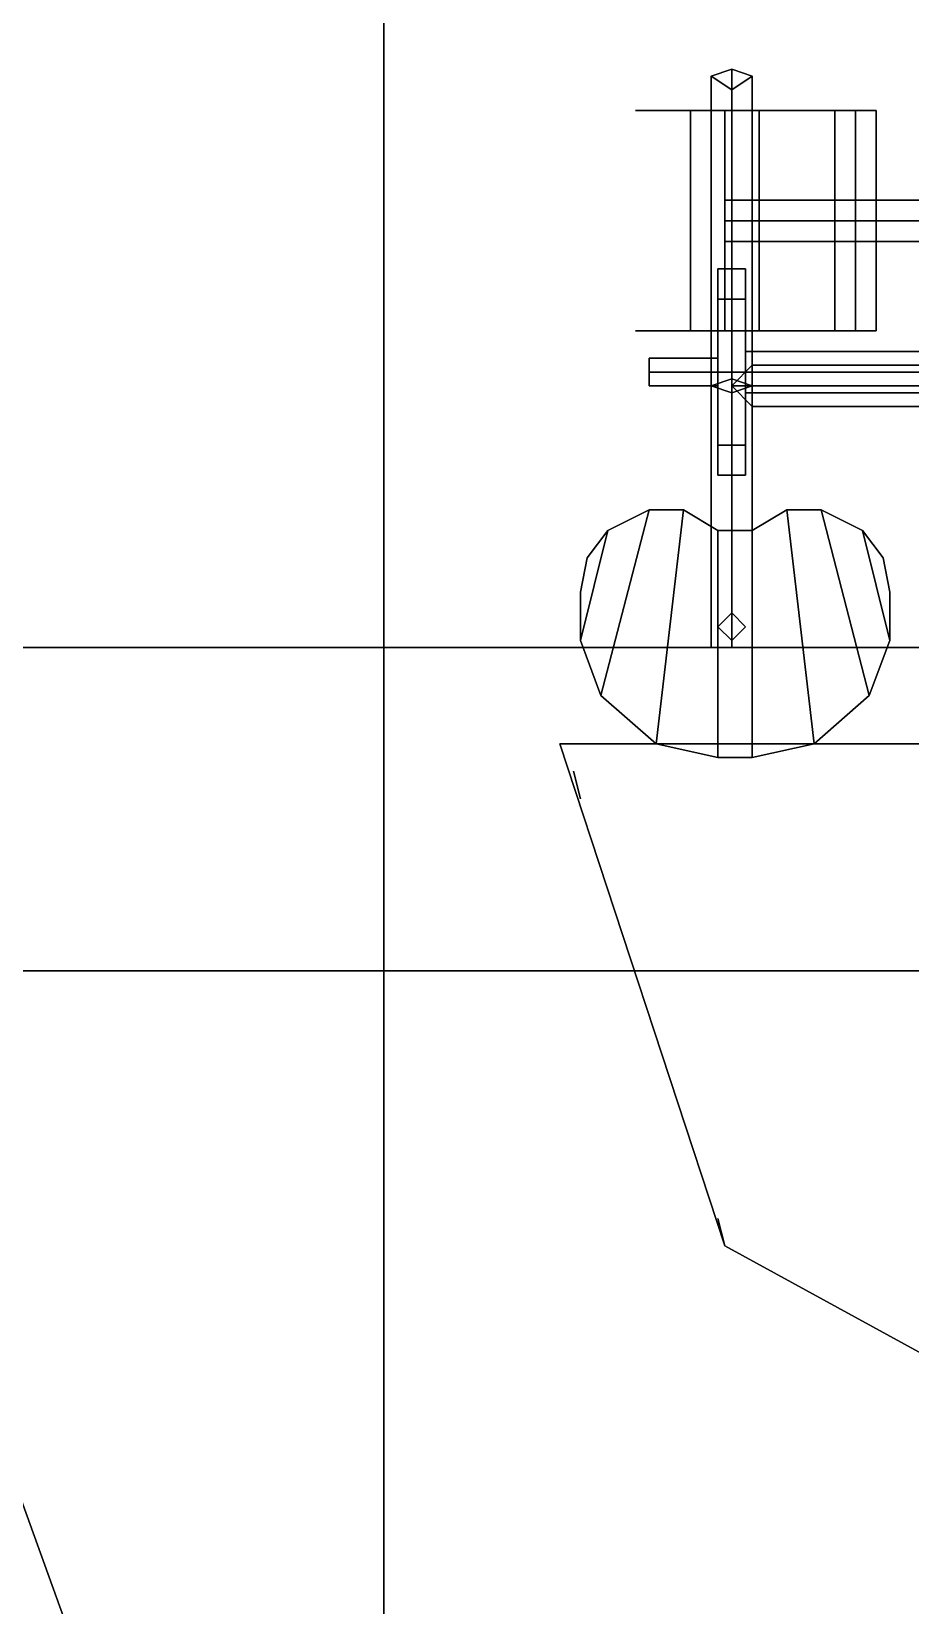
# Model space of a CAD drawing. Header units: millimetres. Extents: x -6 to 6, y -93 to 86.
# Drawn here: x -1.998 to -0.72, y -27.142 to -24.855 of the extents above; entities that cross this region are included whole.
import ezdxf

# ---------------------------------------------------------------- set-up
doc = ezdxf.new("R2010")
doc.units = ezdxf.units.MM
doc.layers.add('sleeve', color=5, linetype='Continuous')
doc.layers.add('turret', color=2, linetype='Continuous')

msp = doc.modelspace()

# ---------------------------------------------------------------- linework, layer by layer
for points in [[(3.04, -26.22, 5.08), (3.04, -19.19, 5.19), (-3.04, -19.19, 5.19), (-3.04, -26.22, 5.08)], [(5.9628, -21.917, 2.9464), (-5.9628, -21.917, 2.9464), (-5.911, -30.6546, 2.874), (5.911, -30.6546, 2.874)], [(-2.2257, -21.917, -3.3994), (-1.4855, -21.917, -3.5443), (-1.4855, -30.6546, -3.1716), (-2.2257, -30.6546, -3.0112)], [(0, -30.6546, -3.3786), (-1.4855, -30.6546, -3.1716), (-1.4855, -21.917, -3.5443), (0, -21.917, -3.741)], [(2.46, -25.75, 7.37), (2.46, -22.72, 7.37), (-2.46, -22.72, 7.37), (-2.46, -25.75, 7.37)], [(1.94, -27.19, 7.37), (2.46, -25.75, 7.37), (-2.46, -25.75, 7.37), (-1.94, -27.19, 7.37)], [(-2.46, -25.75, 7.37), (-2.46, -25.75, 5.08), (-1.94, -27.19, 5.08), (-1.94, -27.19, 7.37)], [(-1.94, -27.19, 7.37), (-2.46, -25.75, 7.37), (-2.46, -25.75, 8.42), (-1.94, -27.19, 8.42)], [(-1.94, -27.19, 8.42), (-2.46, -25.75, 8.42), (-2.46, -25.75, 7.37), (-1.94, -27.19, 7.37)], [(3, -32.38, 5.11), (3.04, -26.22, 5.08), (-3.04, -26.22, 5.08), (-3, -32.38, 5.11)]]:
    msp.add_3dface(points)
at = {"layer": 'sleeve'}
for points in [[(-1.1, -24.97, 9.15), (-1.06, -24.97, 9.19), (-1.08, -24.97, 9.2), (-1.12, -24.97, 9.16)], [(-1.12, -24.97, 9.16), (-1.08, -24.97, 9.2), (-1.06, -24.97, 9.19), (-1.1, -24.97, 9.15)], [(-1.07, -24.97, 9.03), (-0.92, -24.97, 9.03), (-0.9, -24.97, 9.07), (-1.09, -24.97, 9.07)], [(-1.09, -24.97, 9.07), (-0.9, -24.97, 9.07), (-0.92, -24.97, 9.03), (-1.07, -24.97, 9.03)], [(-1.09, -24.97, 9.11), (-0.9, -24.97, 9.11), (-0.9, -24.97, 9.07), (-1.09, -24.97, 9.07)], [(-1.09, -24.97, 9.07), (-0.9, -24.97, 9.07), (-0.9, -24.97, 9.11), (-1.09, -24.97, 9.11)], [(-1.09, -24.97, 9.11), (-0.9, -24.97, 9.11), (-0.92, -24.97, 9.15), (-1.07, -24.97, 9.15)], [(-1.07, -24.97, 9.15), (-0.92, -24.97, 9.15), (-0.9, -24.97, 9.11), (-1.09, -24.97, 9.11)], [(-1.08, -24.97, 9.2), (-1.03, -24.97, 9.23), (-1.02, -24.97, 9.21), (-1.06, -24.97, 9.19)], [(-1.06, -24.97, 9.19), (-1.02, -24.97, 9.21), (-1.03, -24.97, 9.23), (-1.08, -24.97, 9.2)], [(-1.02, -24.97, 9), (-0.97, -24.97, 9), (-0.92, -24.97, 9.03), (-1.07, -24.97, 9.03)], [(-1.07, -24.97, 9.03), (-0.92, -24.97, 9.03), (-0.97, -24.97, 9), (-1.02, -24.97, 9)], [(-1.07, -24.97, 9.15), (-0.92, -24.97, 9.15), (-0.97, -24.97, 9.18), (-1.02, -24.97, 9.18)], [(-1.02, -24.97, 9.18), (-0.97, -24.97, 9.18), (-0.92, -24.97, 9.15), (-1.07, -24.97, 9.15)], [(-0.99, -24.97, 9), (-1.04, -24.97, 8.97), (-1.04, -25.29, 8.97), (-0.99, -25.29, 9)], [(-1.04, -24.97, 8.97), (-0.99, -24.97, 8.94), (-0.99, -25.29, 8.94), (-1.04, -25.29, 8.97)], [(-0.94, -24.97, 8.97), (-0.99, -24.97, 8.94), (-1.04, -24.97, 8.97), (-0.99, -24.97, 9)], [(-1.02, -24.97, 9.21), (-0.97, -24.97, 9.21), (-0.95, -24.97, 9.23), (-1.03, -24.97, 9.23)], [(-1.03, -24.97, 9.23), (-0.95, -24.97, 9.23), (-0.97, -24.97, 9.21), (-1.02, -24.97, 9.21)], [(-0.94, -24.97, 8.97), (-0.99, -24.97, 9), (-0.99, -25.29, 9), (-0.94, -25.29, 8.97)], [(-0.99, -24.97, 8.94), (-0.94, -24.97, 8.97), (-0.94, -25.29, 8.97), (-0.99, -25.29, 8.94)], [(-0.95, -24.97, 9.23), (-0.89, -24.97, 9.19), (-0.91, -24.97, 9.18), (-0.97, -24.97, 9.21)], [(-0.97, -24.97, 9.21), (-0.91, -24.97, 9.18), (-0.89, -24.97, 9.19), (-0.95, -24.97, 9.23)], [(-0.91, -24.97, 9.18), (-0.81, -24.97, 9.01), (-0.79, -24.97, 9.02), (-0.89, -24.97, 9.19)], [(-0.89, -24.97, 9.19), (-0.79, -24.97, 9.02), (-0.81, -24.97, 9.01), (-0.91, -24.97, 9.18)], [(-0.8, -24.97, 9.05), (-0.83, -24.97, 9.02), (-0.83, -25.29, 9.02), (-0.8, -25.29, 9.05)], [(-0.83, -24.97, 9.02), (-0.8, -24.97, 8.99), (-0.8, -25.29, 8.99), (-0.83, -25.29, 9.02)], [(-0.77, -24.97, 9.02), (-0.8, -24.97, 8.99), (-0.83, -24.97, 9.02), (-0.8, -24.97, 9.05)], [(-0.77, -24.97, 9.02), (-0.8, -24.97, 9.05), (-0.8, -25.29, 9.05), (-0.77, -25.29, 9.02)], [(-0.8, -24.97, 8.99), (-0.77, -24.97, 9.02), (-0.77, -25.29, 9.02), (-0.8, -25.29, 8.99)], [(-0.99, -25.1, 8.97), (-0.99, -25.13, 9), (-0.6, -25.13, 9), (-0.6, -25.1, 8.97)], [(-0.99, -25.13, 8.94), (-0.99, -25.1, 8.97), (-0.6, -25.1, 8.97), (-0.6, -25.13, 8.94)], [(-0.99, -25.13, 9), (-0.99, -25.16, 8.97), (-0.6, -25.16, 8.97), (-0.6, -25.13, 9)], [(-0.99, -25.16, 8.97), (-0.99, -25.13, 8.94), (-0.6, -25.13, 8.94), (-0.6, -25.16, 8.97)], [(-1.12, -25.29, 9.16), (-1.08, -25.29, 9.2), (-1.06, -25.29, 9.19), (-1.1, -25.29, 9.15)], [(-1.1, -25.29, 9.15), (-1.06, -25.29, 9.19), (-1.08, -25.29, 9.2), (-1.12, -25.29, 9.16)], [(-1.06, -25.29, 9.19), (-1.02, -25.29, 9.21), (-1.03, -25.29, 9.23), (-1.08, -25.29, 9.2)], [(-1.08, -25.29, 9.2), (-1.03, -25.29, 9.23), (-1.02, -25.29, 9.21), (-1.06, -25.29, 9.19)], [(-0.99, -25.29, 9), (-1.04, -25.29, 8.97), (-0.99, -25.29, 8.94), (-0.94, -25.29, 8.97)], [(-1.03, -25.29, 9.23), (-0.95, -25.29, 9.23), (-0.97, -25.29, 9.21), (-1.02, -25.29, 9.21)], [(-1.02, -25.29, 9.21), (-0.97, -25.29, 9.21), (-0.95, -25.29, 9.23), (-1.03, -25.29, 9.23)], [(-0.97, -25.29, 9.21), (-0.91, -25.29, 9.18), (-0.89, -25.29, 9.19), (-0.95, -25.29, 9.23)], [(-0.95, -25.29, 9.23), (-0.89, -25.29, 9.19), (-0.91, -25.29, 9.18), (-0.97, -25.29, 9.21)], [(-0.89, -25.29, 9.19), (-0.79, -25.29, 9.02), (-0.81, -25.29, 9.01), (-0.91, -25.29, 9.18)], [(-0.91, -25.29, 9.18), (-0.81, -25.29, 9.01), (-0.79, -25.29, 9.02), (-0.89, -25.29, 9.19)], [(-0.8, -25.29, 9.05), (-0.83, -25.29, 9.02), (-0.8, -25.29, 8.99), (-0.77, -25.29, 9.02)]]:
    msp.add_3dface(points, dxfattribs=at)
at = {"layer": 'turret'}
for points in [[(-1.01, -25.37, 8.28), (-0.98, -25.36, 8.31), (-0.98, -24.91, 8.08), (-1.01, -24.92, 8.05)], [(-0.98, -24.91, 8.08), (-0.95, -24.92, 8.05), (-0.98, -24.94, 8.02), (-1.01, -24.92, 8.05)], [(-0.98, -25.36, 8.31), (-0.95, -25.37, 8.28), (-0.95, -24.92, 8.05), (-0.98, -24.91, 8.08)], [(-0.98, -25.38, 8.25), (-1.01, -25.37, 8.28), (-1.01, -24.92, 8.05), (-0.98, -24.94, 8.02)], [(-0.95, -25.37, 8.28), (-0.98, -25.38, 8.25), (-0.98, -24.94, 8.02), (-0.95, -24.92, 8.05)], [(-0.96, -25.2, 8.72), (-0.96, -25.2439, 8.6139), (-1, -25.2439, 8.6139), (-1, -25.2, 8.72)], [(-0.96, -25.2439, 8.8261), (-0.96, -25.2, 8.72), (-1, -25.2, 8.72), (-1, -25.2439, 8.8261)], [(-1, -25.2439, 8.6139), (-1, -25.35, 8.57), (-1, -25.4561, 8.6139), (-1, -25.2, 8.72)], [(-1, -25.2, 8.72), (-1, -25.4561, 8.6139), (-1, -25.5, 8.72), (-1, -25.2439, 8.8261)], [(-0.96, -25.2, 8.72), (-0.96, -25.4561, 8.6139), (-0.96, -25.35, 8.57), (-0.96, -25.2439, 8.6139)], [(-0.96, -25.2439, 8.8261), (-0.96, -25.5, 8.72), (-0.96, -25.4561, 8.6139), (-0.96, -25.2, 8.72)], [(-0.96, -25.2439, 8.6139), (-0.96, -25.35, 8.57), (-1, -25.35, 8.57), (-1, -25.2439, 8.6139)], [(-0.96, -25.35, 8.87), (-0.96, -25.2439, 8.8261), (-1, -25.2439, 8.8261), (-1, -25.35, 8.87)], [(-1, -25.2439, 8.8261), (-1, -25.5, 8.72), (-1, -25.4561, 8.8261), (-1, -25.35, 8.87)], [(-0.96, -25.35, 8.87), (-0.96, -25.4561, 8.8261), (-0.96, -25.5, 8.72), (-0.96, -25.2439, 8.8261)], [(-0.32, -25.32, 8.72), (-0.32, -25.35, 8.69), (-0.96, -25.35, 8.69), (-0.96, -25.32, 8.72)], [(-0.32, -25.35, 8.75), (-0.32, -25.32, 8.72), (-0.96, -25.32, 8.72), (-0.96, -25.35, 8.75)], [(-1.1, -25.33, 8.61), (-1.1, -25.35, 8.59), (-1.1, -25.37, 8.61), (-1.1, -25.35, 8.63)], [(-1, -25.33, 8.61), (-1, -25.35, 8.59), (-1.1, -25.35, 8.59), (-1.1, -25.33, 8.61)], [(-1, -25.35, 8.63), (-1, -25.33, 8.61), (-1.1, -25.33, 8.61), (-1.1, -25.35, 8.63)], [(-0.98, -25.37, 8.25), (-0.95, -25.34, 8.28), (0.95, -25.34, 8.28), (0.98, -25.37, 8.25)], [(-0.95, -25.34, 8.28), (-0.98, -25.37, 8.31), (0.98, -25.37, 8.31), (0.95, -25.34, 8.28)], [(-1, -25.35, 8.59), (-1, -25.37, 8.61), (-1.1, -25.37, 8.61), (-1.1, -25.35, 8.59)], [(-1, -25.37, 8.61), (-1, -25.35, 8.63), (-1.1, -25.35, 8.63), (-1.1, -25.37, 8.61)], [(-1.01, -25.75, 8.28), (-0.98, -25.75, 8.31), (-0.98, -25.36, 8.31), (-1.01, -25.37, 8.28)], [(-0.96, -25.35, 8.57), (-0.96, -25.4561, 8.6139), (-1, -25.4561, 8.6139), (-1, -25.35, 8.57)], [(-0.96, -25.4561, 8.8261), (-0.96, -25.35, 8.87), (-1, -25.35, 8.87), (-1, -25.4561, 8.8261)], [(-0.98, -25.75, 8.31), (-0.95, -25.75, 8.28), (-0.95, -25.37, 8.28), (-0.98, -25.36, 8.31)], [(-0.32, -25.35, 8.69), (-0.32, -25.38, 8.72), (-0.96, -25.38, 8.72), (-0.96, -25.35, 8.69)], [(-0.32, -25.38, 8.72), (-0.32, -25.35, 8.75), (-0.96, -25.35, 8.75), (-0.96, -25.38, 8.72)], [(-0.98, -25.75, 8.25), (-1.01, -25.75, 8.28), (-1.01, -25.37, 8.28), (-0.98, -25.38, 8.25)], [(-0.95, -25.75, 8.28), (-0.98, -25.75, 8.25), (-0.98, -25.38, 8.25), (-0.95, -25.37, 8.28)], [(-0.95, -25.4, 8.28), (-0.98, -25.37, 8.25), (0.98, -25.37, 8.25), (0.95, -25.4, 8.28)], [(-0.98, -25.37, 8.31), (-0.95, -25.4, 8.28), (0.95, -25.4, 8.28), (0.98, -25.37, 8.31)], [(-0.96, -25.4561, 8.6139), (-0.96, -25.5, 8.72), (-1, -25.5, 8.72), (-1, -25.4561, 8.6139)], [(-0.96, -25.5, 8.72), (-0.96, -25.4561, 8.8261), (-1, -25.4561, 8.8261), (-1, -25.5, 8.72)], [(-1.17, -25.82, 8.41), (-1.1, -25.55, 8.41), (-1.16, -25.58, 8.41), (-1.2, -25.74, 8.41)], [(-1.2, -25.74, 8.41), (-1.16, -25.58, 8.41), (-1.1, -25.55, 8.41), (-1.17, -25.82, 8.41)], [(-1.09, -25.89, 8.41), (-1.05, -25.55, 8.41), (-1.1, -25.55, 8.41), (-1.17, -25.82, 8.41)], [(-1.17, -25.82, 8.41), (-1.1, -25.55, 8.41), (-1.05, -25.55, 8.41), (-1.09, -25.89, 8.41)], [(-1.09, -25.89, 8.41), (-1.05, -25.55, 8.41), (-1, -25.58, 8.41), (-1, -25.91, 8.41)], [(-1, -25.91, 8.41), (-1, -25.58, 8.41), (-1.05, -25.55, 8.41), (-1.09, -25.89, 8.41)], [(-0.86, -25.89, 8.41), (-0.9, -25.55, 8.41), (-0.95, -25.58, 8.41), (-0.95, -25.91, 8.41)], [(-0.95, -25.91, 8.41), (-0.95, -25.58, 8.41), (-0.9, -25.55, 8.41), (-0.86, -25.89, 8.41)], [(-0.86, -25.89, 8.41), (-0.9, -25.55, 8.41), (-0.85, -25.55, 8.41), (-0.78, -25.82, 8.41)], [(-0.78, -25.82, 8.41), (-0.85, -25.55, 8.41), (-0.9, -25.55, 8.41), (-0.86, -25.89, 8.41)], [(-0.78, -25.82, 8.41), (-0.85, -25.55, 8.41), (-0.79, -25.58, 8.41), (-0.75, -25.74, 8.41)], [(-0.75, -25.74, 8.41), (-0.79, -25.58, 8.41), (-0.85, -25.55, 8.41), (-0.78, -25.82, 8.41)], [(-1.2, -25.67, 8.41), (-1.19, -25.62, 8.41), (-1.16, -25.58, 8.41), (-1.2, -25.74, 8.41)], [(-1.2, -25.74, 8.41), (-1.16, -25.58, 8.41), (-1.19, -25.62, 8.41), (-1.2, -25.67, 8.41)], [(-0.95, -25.91, 8.41), (-0.95, -25.58, 8.41), (-1, -25.58, 8.41), (-1, -25.91, 8.41)], [(-1, -25.91, 8.41), (-1, -25.58, 8.41), (-0.95, -25.58, 8.41), (-0.95, -25.91, 8.41)], [(-0.75, -25.67, 8.41), (-0.76, -25.62, 8.41), (-0.79, -25.58, 8.41), (-0.75, -25.74, 8.41)], [(-0.75, -25.74, 8.41), (-0.79, -25.58, 8.41), (-0.76, -25.62, 8.41), (-0.75, -25.67, 8.41)], [(-0.98, -25.7, 8.15), (-1, -25.72, 8.15), (-1, -25.72, 8.41), (-0.98, -25.7, 8.41)], [(-1, -25.72, 8.15), (-0.98, -25.7, 8.15), (-0.96, -25.72, 8.15), (-0.98, -25.74, 8.15)], [(-0.96, -25.72, 8.15), (-0.98, -25.7, 8.15), (-0.98, -25.7, 8.41), (-0.96, -25.72, 8.41)], [(-1, -25.72, 8.15), (-0.98, -25.74, 8.15), (-0.98, -25.74, 8.41), (-1, -25.72, 8.41)], [(-0.98, -25.74, 8.15), (-0.96, -25.72, 8.15), (-0.96, -25.72, 8.41), (-0.98, -25.74, 8.41)], [(-1.01, -25.75, 8.28), (-0.98, -25.75, 8.25), (-0.95, -25.75, 8.28), (-0.98, -25.75, 8.31)], [(-0.99, -26.62, 9.07), (-1.23, -25.89, 9.07), (-1.23, -25.89, 9.03), (-0.99, -26.62, 9.03)], [(-0.99, -26.62, 9.03), (-1.23, -25.89, 9.03), (-1.23, -25.89, 9.07), (-0.99, -26.62, 9.07)], [(-0.99, -26.62, 8.15), (-1.23, -25.89, 8.15), (-1.23, -25.89, 8.02), (-0.99, -26.62, 8.02)], [(-0.99, -26.62, 8.02), (-1.23, -25.89, 8.02), (-1.23, -25.89, 8.15), (-0.99, -26.62, 8.15)], [(-0.35, -26.97, 8.02), (-0.32, -25.89, 8.02), (-1.23, -25.89, 8.02), (-0.99, -26.62, 8.02)], [(-0.99, -26.62, 8.02), (-1.23, -25.89, 8.02), (-0.32, -25.89, 8.02), (-0.35, -26.97, 8.02)], [(-1.2, -25.97, 9.03), (-1.21, -25.93, 9.03), (-1.21, -25.93, 8.02), (-1.2, -25.97, 8.02)], [(-1.2, -25.97, 8.02), (-1.21, -25.93, 8.02), (-1.21, -25.93, 9.03), (-1.2, -25.97, 9.03)], [(-0.99, -26.62, 8.02), (-1, -26.58, 8.02), (-1, -26.58, 9.03), (-0.99, -26.62, 9.03)], [(-0.99, -26.62, 9.03), (-1, -26.58, 9.03), (-1, -26.58, 8.02), (-0.99, -26.62, 8.02)], [(-0.35, -26.97, 9.03), (-0.99, -26.62, 9.03), (-0.99, -26.62, 9.07), (-0.35, -26.97, 9.07)], [(-0.35, -26.97, 9.07), (-0.99, -26.62, 9.07), (-0.99, -26.62, 9.03), (-0.35, -26.97, 9.03)], [(-0.35, -26.97, 8.02), (-0.99, -26.62, 8.02), (-0.99, -26.62, 8.15), (-0.35, -26.97, 8.15)], [(-0.35, -26.97, 8.15), (-0.99, -26.62, 8.15), (-0.99, -26.62, 8.02), (-0.35, -26.97, 8.02)]]:
    msp.add_3dface(points, dxfattribs=at)

doc.saveas('drawing.dxf')
